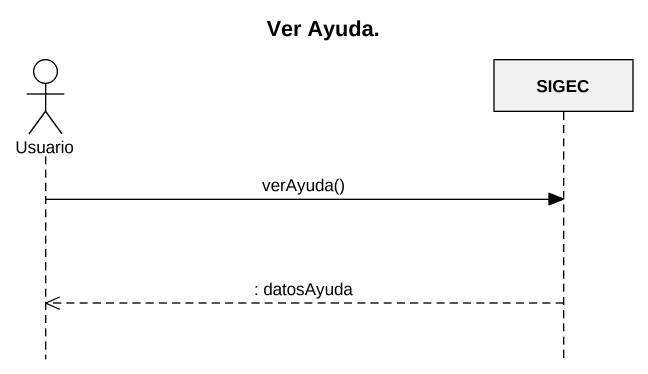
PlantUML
@startuml
title Ver Ayuda.
hide footbox
actor Usuario
participant SIGEC

Usuario -> SIGEC : verAyuda()
SIGEC -->> Usuario : : datosAyuda
@enduml
